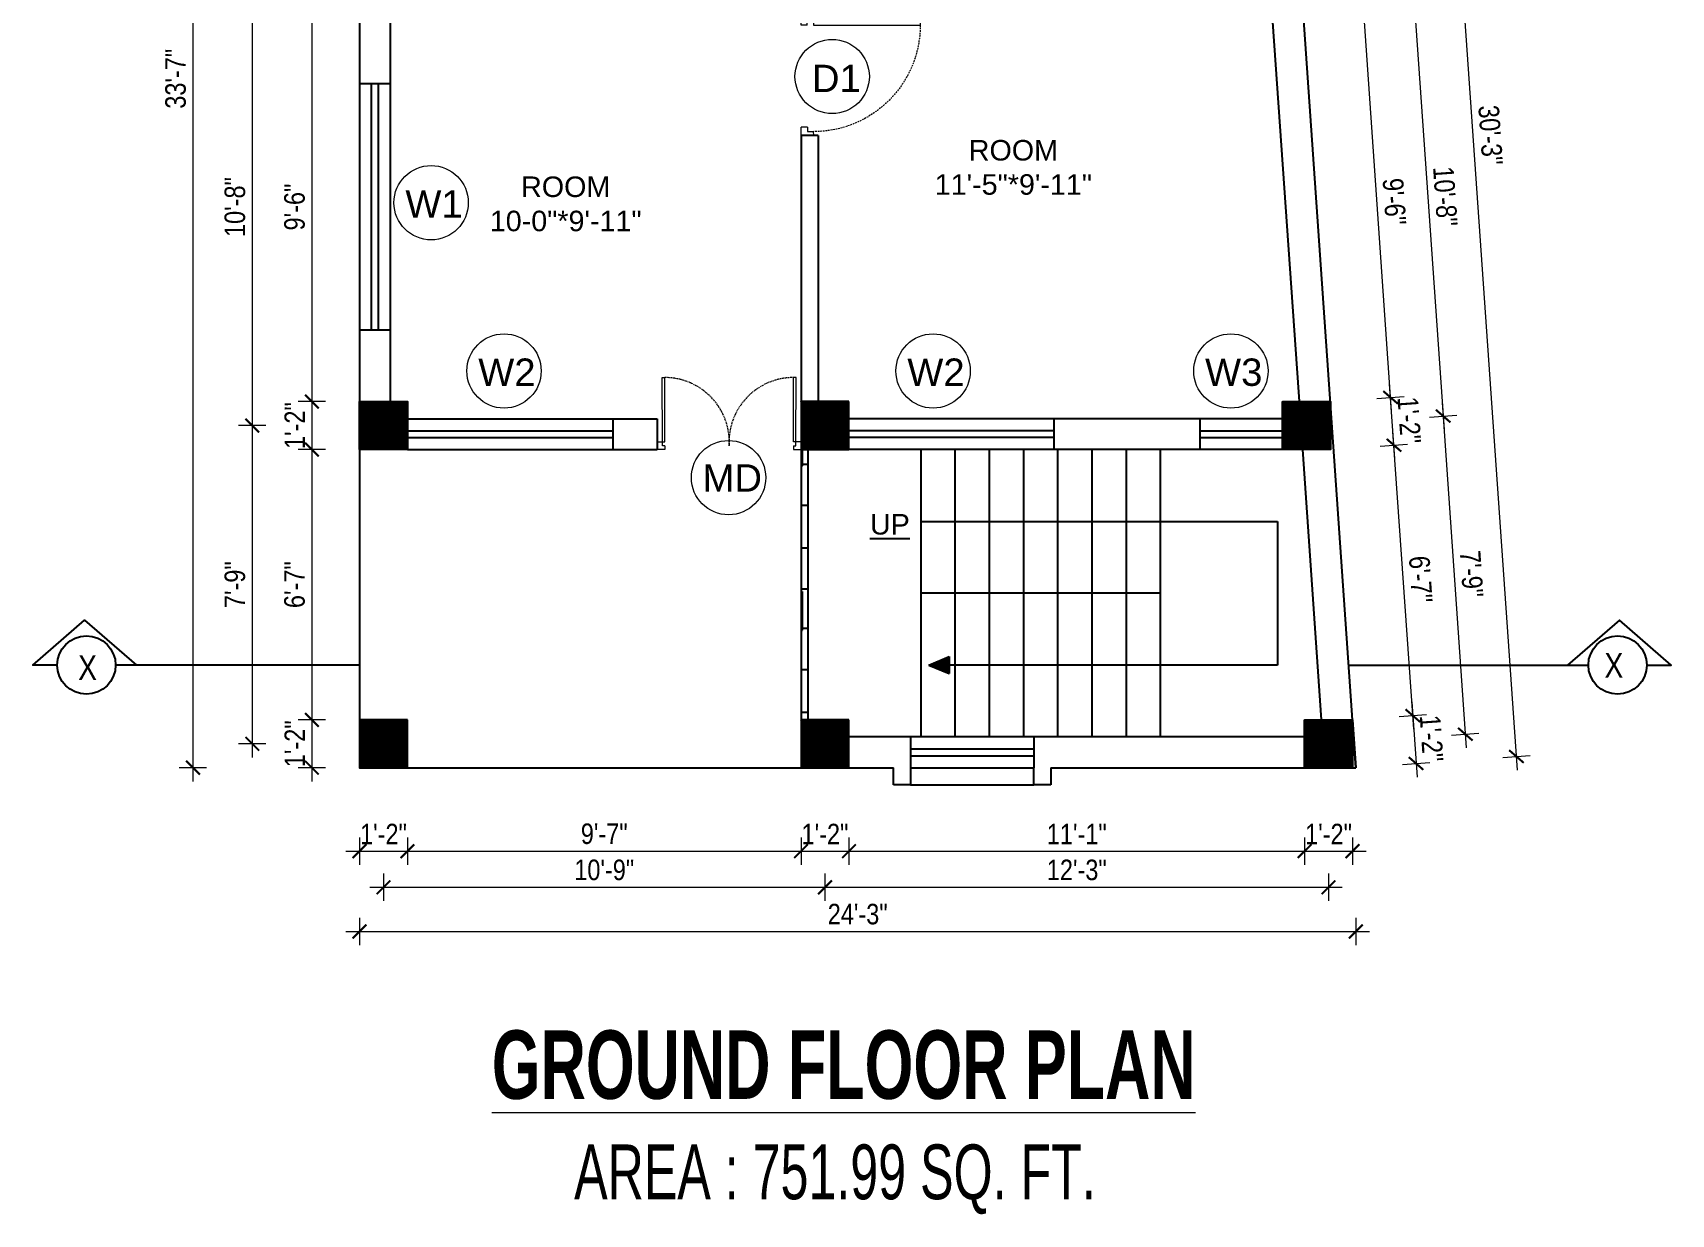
# Model space of a CAD drawing. Header units: inches. Extents: x -5096374 to -5070857, y -3259973 to -3243900.
# Drawn here: x -5081382.9 to -5080904.2, y -3258938.8 to -3258593.4 of the extents above; entities that cross this region are included whole.
import ezdxf

# ---------------------------------------------------------------- set-up
doc = ezdxf.new("R2010")
doc.units = ezdxf.units.IN
doc.header["$LTSCALE"] = 2
doc.header["$MEASUREMENT"] = 0
doc.header["$PDMODE"] = 34
doc.linetypes.add('HIDDEN', pattern=[0.375, 0.25, -0.125])
doc.layers.get('0').update_dxf_attribs({"linetype": 'CONTINUOUS'})
doc.layers.get('DEFPOINTS').update_dxf_attribs({"color": 141, "linetype": 'CONTINUOUS'})
doc.layers.add('A-Hatch', color=7, linetype='CONTINUOUS')
for name, color, linetype, lineweight in [('Annotate-Lite.w', 177, 'CONTINUOUS', 9), ('DIM 1-100', 4, 'CONTINUOUS', 13), ('Door-Window.w', 4, 'CONTINUOUS', 15), ('TEXT', 181, 'CONTINUOUS', 25), ('Text-100.w', 254, 'CONTINUOUS', 9)]:
    doc.layers.add(name, color=color, linetype=linetype, lineweight=lineweight)
doc.styles.add('ARAIL', font='ARIALN.TTF')
doc.styles.add('Arial', font='arial.ttf', dxfattribs={"width": 0.8, "height": 12})
doc.styles.add('arial.', font='arial.ttf')
doc.styles.add('gaurav', font='arial.ttf')
doc.styles.get("Standard").update_dxf_attribs({"font": 'ARIALN.TTF'})
doc.dimstyles.new('1 by 96', dxfattribs={"dimtxt": 6, "dimasz": 4, "dimexe": 4, "dimexo": 4, "dimgap": 2, "dimtad": 1, "dimdec": 0, "dimzin": 0, "dimdsep": 46, "dimlunit": 4, "dimtxsty": 'Standard', "dimblk": 'ARCHTICK', "dimcen": 0, "dimdle": 4, "dimadec": 0, "dimazin": 0, "dimtfac": 1, "dimtdec": 0, "dimtix": 1, "dimtofl": 0, "dimtmove": 1, "dimatfit": 3, "dimldrblk": 'ARCHTICK', "dimfxl": 4, "dimfxlon": 1, "dimtolj": 1, "dimtzin": 0, "dimlwd": -1, "dimlwe": -1, "dimarcsym": 0})
pattern_1 = [(45, (10145.2836, 0), (-0.0883883476483, 0.0883883476483), [])]

# ---------------------------------------------------------------- blocks, each defined once
blk = doc.blocks.new('FDFDRE')
at = {"ltscale": 3}
for p, q in [((165701.11, -58637.82), (165701.1, -58641.5)), ((165701.1, -58641.5), (165703.55, -58641.5)), ((165704.78, -58637.83), (165701.11, -58637.82)), ((165703.55, -58641.5), (165703.53, -58672.63)), ((165704.78, -58639.66), (165703.55, -58639.66)), ((165703.55, -58639.66), (165703.55, -58641.5)), ((165703.55, -58641.5), (165704.78, -58641.5)), ((165704.78, -58641.5), (165704.76, -58672.65)), ((165704.78, -58639.66), (165704.78, -58637.83)), ((165766.98, -58637.83), (165770.65, -58637.82)), ((165766.98, -58639.66), (165766.98, -58637.83)), ((165766.98, -58639.66), (165768.2, -58639.66)), ((165766.98, -58641.5), (165767, -58672.65)), ((165768.2, -58641.5), (165766.98, -58641.5)), ((165768.2, -58639.66), (165768.2, -58641.5)), ((165770.65, -58641.5), (165768.2, -58641.5)), ((165768.2, -58641.5), (165768.22, -58672.63)), ((165770.65, -58637.82), (165770.65, -58641.5)), ((165703.53, -58672.63), (165704.76, -58672.65)), ((165768.22, -58672.63), (165767, -58672.65))]:
    blk.add_line(p, q, dxfattribs=at)
at = {"layer": 'Door-Window.w', "color": 9, "linetype": 'HIDDEN', "lineweight": 18}
for centre, start, end in [((165704.78, -58641.5), 269.96183, 3.38353), ((165766.98, -58641.5), 176.61647, 270.03817)]:
    blk.add_arc(centre, 31.16, start, end, dxfattribs=at)
blk = doc.blocks.new('3-0')
at = {"ltscale": 3}
for p, q in [((11063.05, 10097.68), (11065.97, 10099.9)), ((11065.25, 10097.81), (11066.71, 10098.92)), ((11065.97, 10099.9), (11066.71, 10098.92)), ((11063.05, 10097.68), (11064.53, 10095.73)), ((11065.99, 10096.84), (11064.53, 10095.73)), ((11065.99, 10096.84), (11065.25, 10097.81)), ((11085.5, 10074.13), (11110.32, 10092.96)), ((11086.24, 10073.15), (11111.05, 10091.97)), ((11111.05, 10091.97), (11110.32, 10092.96)), ((11084.04, 10073.02), (11082.57, 10071.91)), ((11082.57, 10071.91), (11084.79, 10068.98)), ((11084.04, 10073.02), (11084.78, 10072.04)), ((11084.78, 10072.04), (11086.24, 10073.15)), ((11084.79, 10068.98), (11087.72, 10071.2)), ((11086.24, 10073.15), (11085.5, 10074.13)), ((11087.72, 10071.2), (11086.24, 10073.15))]:
    blk.add_line(p, q, dxfattribs=at)
at = {"layer": 'Door-Window.w', "color": 9, "linetype": 'HIDDEN', "lineweight": 18}
blk.add_arc((11085.5, 10074.13), 31.16, 37.1906, 127.1465, dxfattribs=at)
blk = doc.blocks.new('_ArchTick')
at = {"color": 0, "linetype": 'ByBlock', "const_width": 0.15}
blk.add_lwpolyline([(-0.5, -0.5), (0.5, 0.5)], dxfattribs=at)
blk = doc.blocks.new('*D592')
at = {"layer": 'DEFPOINTS', "color": 0, "ltscale": 0.5, "transparency": 16777216}
for p in [(-5081287.43, -3258587.47), (-5081301.34, -3258701.23), (-5081287.43, -3258701.23)]:
    blk.add_point(p, dxfattribs=at)
at = {"layer": 'DIM 1-100', "color": 0, "ltscale": 0.5, "transparency": 16777216}
for p, q in [((-5081301.34, -3258583.47), (-5081301.34, -3258705.23)), ((-5081297.34, -3258587.47), (-5081305.34, -3258587.47)), ((-5081297.34, -3258701.23), (-5081305.34, -3258701.23))]:
    blk.add_line(p, q, dxfattribs=at)
at = {"layer": 'DIM 1-100', "color": 0, "ltscale": 0.5, "transparency": 16777216, "xscale": 4, "yscale": 4, "zscale": 4}
for p, rotation in [((-5081301.34, -3258587.47), 90), ((-5081301.34, -3258701.23), 270)]:
    blk.add_blockref('_ArchTick', p, dxfattribs=dict(at, rotation=rotation))
at = {"layer": 'DIM 1-100', "color": 0, "ltscale": 0.5, "transparency": 16777216, "insert": (-5081306.4, -3258644.35), "char_height": 6, "attachment_point": 5, "rotation": 90}
blk.add_mtext('\\A1;9\'-6"', dxfattribs=at)
blk = doc.blocks.new('*D593')
at = {"layer": 'DEFPOINTS', "color": 0, "ltscale": 0.5, "transparency": 16777216}
for p in [(-5081287.43, -3258701.23), (-5081301.34, -3258715.23), (-5081287.43, -3258715.23)]:
    blk.add_point(p, dxfattribs=at)
at = {"layer": 'DIM 1-100', "color": 0, "ltscale": 0.5, "transparency": 16777216}
for p, q in [((-5081301.34, -3258697.23), (-5081301.34, -3258719.23)), ((-5081297.34, -3258701.23), (-5081305.34, -3258701.23)), ((-5081297.34, -3258715.23), (-5081305.34, -3258715.23))]:
    blk.add_line(p, q, dxfattribs=at)
at = {"layer": 'DIM 1-100', "color": 0, "ltscale": 0.5, "transparency": 16777216, "xscale": 4, "yscale": 4, "zscale": 4}
for p, rotation in [((-5081301.34, -3258701.23), 90), ((-5081301.34, -3258715.23), 270)]:
    blk.add_blockref('_ArchTick', p, dxfattribs=dict(at, rotation=rotation))
at = {"layer": 'DIM 1-100', "color": 0, "ltscale": 0.5, "transparency": 16777216, "insert": (-5081306.35, -3258708.23), "char_height": 6, "attachment_point": 5, "rotation": 90}
blk.add_mtext('\\A1;1\'-2"', dxfattribs=at)
blk = doc.blocks.new('*D594')
at = {"layer": 'DEFPOINTS', "color": 0, "ltscale": 0.5, "transparency": 16777216}
for p in [(-5081287.43, -3258715.23), (-5081301.34, -3258794.23), (-5081287.43, -3258794.23)]:
    blk.add_point(p, dxfattribs=at)
at = {"layer": 'DIM 1-100', "color": 0, "ltscale": 0.5, "transparency": 16777216}
for p, q in [((-5081301.34, -3258711.23), (-5081301.34, -3258798.23)), ((-5081297.34, -3258715.23), (-5081305.34, -3258715.23)), ((-5081297.34, -3258794.23), (-5081305.34, -3258794.23))]:
    blk.add_line(p, q, dxfattribs=at)
at = {"layer": 'DIM 1-100', "color": 0, "ltscale": 0.5, "transparency": 16777216, "xscale": 4, "yscale": 4, "zscale": 4}
for p, rotation in [((-5081301.34, -3258715.23), 90), ((-5081301.34, -3258794.23), 270)]:
    blk.add_blockref('_ArchTick', p, dxfattribs=dict(at, rotation=rotation))
at = {"layer": 'DIM 1-100', "color": 0, "ltscale": 0.5, "transparency": 16777216, "insert": (-5081306.4, -3258754.73), "char_height": 6, "attachment_point": 5, "rotation": 90}
blk.add_mtext('\\A1;6\'-7"', dxfattribs=at)
blk = doc.blocks.new('*D595')
at = {"layer": 'DEFPOINTS', "color": 0, "ltscale": 0.5, "transparency": 16777216}
for p in [(-5081287.43, -3258794.23), (-5081301.34, -3258808.23), (-5081287.43, -3258808.23)]:
    blk.add_point(p, dxfattribs=at)
at = {"layer": 'DIM 1-100', "color": 0, "ltscale": 0.5, "transparency": 16777216}
for p, q in [((-5081301.34, -3258790.23), (-5081301.34, -3258812.23)), ((-5081297.34, -3258794.23), (-5081305.34, -3258794.23)), ((-5081297.34, -3258808.23), (-5081305.34, -3258808.23))]:
    blk.add_line(p, q, dxfattribs=at)
at = {"layer": 'DIM 1-100', "color": 0, "ltscale": 0.5, "transparency": 16777216, "xscale": 4, "yscale": 4, "zscale": 4}
for p, rotation in [((-5081301.34, -3258794.23), 90), ((-5081301.34, -3258808.23), 270)]:
    blk.add_blockref('_ArchTick', p, dxfattribs=dict(at, rotation=rotation))
at = {"layer": 'DIM 1-100', "color": 0, "ltscale": 0.5, "transparency": 16777216, "insert": (-5081306.35, -3258801.23), "char_height": 6, "attachment_point": 5, "rotation": 90}
blk.add_mtext('\\A1;1\'-2"', dxfattribs=at)
blk = doc.blocks.new('*D597')
at = {"layer": 'DEFPOINTS', "color": 0, "ltscale": 0.5, "transparency": 16777216}
for p in [(-5081280.43, -3258580.47), (-5081318.77, -3258708.23), (-5081280.43, -3258708.23)]:
    blk.add_point(p, dxfattribs=at)
at = {"layer": 'DIM 1-100', "color": 0, "ltscale": 0.5, "transparency": 16777216}
for p, q in [((-5081318.77, -3258576.47), (-5081318.77, -3258712.23)), ((-5081314.77, -3258580.47), (-5081322.77, -3258580.47)), ((-5081314.77, -3258708.23), (-5081322.77, -3258708.23))]:
    blk.add_line(p, q, dxfattribs=at)
at = {"layer": 'DIM 1-100', "color": 0, "ltscale": 0.5, "transparency": 16777216, "xscale": 4, "yscale": 4, "zscale": 4}
for p, rotation in [((-5081318.77, -3258580.47), 90), ((-5081318.77, -3258708.23), 270)]:
    blk.add_blockref('_ArchTick', p, dxfattribs=dict(at, rotation=rotation))
at = {"layer": 'DIM 1-100', "color": 0, "ltscale": 0.5, "transparency": 16777216, "insert": (-5081323.83, -3258644.35), "char_height": 6, "attachment_point": 5, "rotation": 90}
blk.add_mtext('\\A1;10\'-8"', dxfattribs=at)
blk = doc.blocks.new('*D598')
at = {"layer": 'DEFPOINTS', "color": 0, "ltscale": 0.5, "transparency": 16777216}
for p in [(-5081280.43, -3258708.23), (-5081318.77, -3258801.23), (-5081280.43, -3258801.23)]:
    blk.add_point(p, dxfattribs=at)
at = {"layer": 'DIM 1-100', "color": 0, "ltscale": 0.5, "transparency": 16777216}
for p, q in [((-5081318.77, -3258704.23), (-5081318.77, -3258805.23)), ((-5081314.77, -3258708.23), (-5081322.77, -3258708.23)), ((-5081314.77, -3258801.23), (-5081322.77, -3258801.23))]:
    blk.add_line(p, q, dxfattribs=at)
at = {"layer": 'DIM 1-100', "color": 0, "ltscale": 0.5, "transparency": 16777216, "xscale": 4, "yscale": 4, "zscale": 4}
for p, rotation in [((-5081318.77, -3258708.23), 90), ((-5081318.77, -3258801.23), 270)]:
    blk.add_blockref('_ArchTick', p, dxfattribs=dict(at, rotation=rotation))
at = {"layer": 'DIM 1-100', "color": 0, "ltscale": 0.5, "transparency": 16777216, "insert": (-5081323.83, -3258754.73), "char_height": 6, "attachment_point": 5, "rotation": 90}
blk.add_mtext('\\A1;7\'-9"', dxfattribs=at)
blk = doc.blocks.new('*D599')
at = {"layer": 'DEFPOINTS', "color": 0, "ltscale": 0.5, "transparency": 16777216}
for p in [(-5081287.43, -3258405.47), (-5081336.1, -3258808.23), (-5081287.43, -3258808.23)]:
    blk.add_point(p, dxfattribs=at)
at = {"layer": 'DIM 1-100', "color": 0, "ltscale": 0.5, "transparency": 16777216}
for p, q in [((-5081336.1, -3258401.47), (-5081336.1, -3258812.23)), ((-5081332.1, -3258405.47), (-5081340.1, -3258405.47)), ((-5081332.1, -3258808.23), (-5081340.1, -3258808.23))]:
    blk.add_line(p, q, dxfattribs=at)
at = {"layer": 'DIM 1-100', "color": 0, "ltscale": 0.5, "transparency": 16777216, "xscale": 4, "yscale": 4, "zscale": 4}
for p, rotation in [((-5081336.1, -3258405.47), 90), ((-5081336.1, -3258808.23), 270)]:
    blk.add_blockref('_ArchTick', p, dxfattribs=dict(at, rotation=rotation))
at = {"layer": 'DIM 1-100', "color": 0, "ltscale": 0.5, "transparency": 16777216, "insert": (-5081341.16, -3258606.85), "char_height": 6, "attachment_point": 5, "rotation": 90}
blk.add_mtext('\\A1;33\'-7"', dxfattribs=at)
blk = doc.blocks.new('*D604')
at = {"layer": 'DEFPOINTS', "color": 0, "ltscale": 0.5, "transparency": 16777216}
for p in [(-5081287.43, -3258808.23), (-5081273.43, -3258808.23), (-5081273.43, -3258832.63)]:
    blk.add_point(p, dxfattribs=at)
at = {"layer": 'DIM 1-100', "color": 0, "ltscale": 0.5, "transparency": 16777216}
for p, q in [((-5081287.43, -3258828.63), (-5081287.43, -3258836.63)), ((-5081273.43, -3258828.63), (-5081273.43, -3258836.63)), ((-5081291.43, -3258832.63), (-5081269.43, -3258832.63))]:
    blk.add_line(p, q, dxfattribs=at)
at = {"layer": 'DIM 1-100', "color": 0, "ltscale": 0.5, "transparency": 16777216, "xscale": 4, "yscale": 4, "zscale": 4, "rotation": 180}
blk.add_blockref('_ArchTick', (-5081287.43, -3258832.63), dxfattribs=at)
at = {"layer": 'DIM 1-100', "color": 0, "ltscale": 0.5, "transparency": 16777216, "xscale": 4, "yscale": 4, "zscale": 4}
blk.add_blockref('_ArchTick', (-5081273.43, -3258832.63), dxfattribs=at)
at = {"layer": 'DIM 1-100', "color": 0, "ltscale": 0.5, "transparency": 16777216, "insert": (-5081280.43, -3258827.62), "char_height": 6, "attachment_point": 5}
blk.add_mtext('\\A1;1\'-2"', dxfattribs=at)
blk = doc.blocks.new('*D605')
at = {"layer": 'DEFPOINTS', "color": 0, "ltscale": 0.5, "transparency": 16777216}
for p in [(-5081273.43, -3258808.23), (-5081158.43, -3258808.23), (-5081158.43, -3258832.63)]:
    blk.add_point(p, dxfattribs=at)
at = {"layer": 'DIM 1-100', "color": 0, "ltscale": 0.5, "transparency": 16777216}
for p, q in [((-5081273.43, -3258828.63), (-5081273.43, -3258836.63)), ((-5081158.43, -3258828.63), (-5081158.43, -3258836.63)), ((-5081277.43, -3258832.63), (-5081154.43, -3258832.63))]:
    blk.add_line(p, q, dxfattribs=at)
at = {"layer": 'DIM 1-100', "color": 0, "ltscale": 0.5, "transparency": 16777216, "xscale": 4, "yscale": 4, "zscale": 4, "rotation": 180}
blk.add_blockref('_ArchTick', (-5081273.43, -3258832.63), dxfattribs=at)
at = {"layer": 'DIM 1-100', "color": 0, "ltscale": 0.5, "transparency": 16777216, "xscale": 4, "yscale": 4, "zscale": 4}
blk.add_blockref('_ArchTick', (-5081158.43, -3258832.63), dxfattribs=at)
at = {"layer": 'DIM 1-100', "color": 0, "ltscale": 0.5, "transparency": 16777216, "insert": (-5081215.93, -3258827.57), "char_height": 6, "attachment_point": 5}
blk.add_mtext('\\A1;9\'-7"', dxfattribs=at)
blk = doc.blocks.new('*D606')
at = {"layer": 'DEFPOINTS', "color": 0, "ltscale": 0.5, "transparency": 16777216}
for p in [(-5081158.43, -3258808.23), (-5081144.43, -3258808.23), (-5081144.43, -3258832.63)]:
    blk.add_point(p, dxfattribs=at)
at = {"layer": 'DIM 1-100', "color": 0, "ltscale": 0.5, "transparency": 16777216}
for p, q in [((-5081158.43, -3258828.63), (-5081158.43, -3258836.63)), ((-5081144.43, -3258828.63), (-5081144.43, -3258836.63)), ((-5081162.43, -3258832.63), (-5081140.43, -3258832.63))]:
    blk.add_line(p, q, dxfattribs=at)
at = {"layer": 'DIM 1-100', "color": 0, "ltscale": 0.5, "transparency": 16777216, "xscale": 4, "yscale": 4, "zscale": 4, "rotation": 180}
blk.add_blockref('_ArchTick', (-5081158.43, -3258832.63), dxfattribs=at)
at = {"layer": 'DIM 1-100', "color": 0, "ltscale": 0.5, "transparency": 16777216, "xscale": 4, "yscale": 4, "zscale": 4}
blk.add_blockref('_ArchTick', (-5081144.43, -3258832.63), dxfattribs=at)
at = {"layer": 'DIM 1-100', "color": 0, "ltscale": 0.5, "transparency": 16777216, "insert": (-5081151.43, -3258827.62), "char_height": 6, "attachment_point": 5}
blk.add_mtext('\\A1;1\'-2"', dxfattribs=at)
blk = doc.blocks.new('*D607')
at = {"layer": 'DEFPOINTS', "color": 0, "ltscale": 0.5, "transparency": 16777216}
for p in [(-5081144.43, -3258808.23), (-5081011.29, -3258808.23), (-5081011.29, -3258832.63)]:
    blk.add_point(p, dxfattribs=at)
at = {"layer": 'DIM 1-100', "color": 0, "ltscale": 0.5, "transparency": 16777216}
for p, q in [((-5081144.43, -3258828.63), (-5081144.43, -3258836.63)), ((-5081011.29, -3258828.63), (-5081011.29, -3258836.63)), ((-5081148.43, -3258832.63), (-5081007.29, -3258832.63))]:
    blk.add_line(p, q, dxfattribs=at)
at = {"layer": 'DIM 1-100', "color": 0, "ltscale": 0.5, "transparency": 16777216, "xscale": 4, "yscale": 4, "zscale": 4, "rotation": 180}
blk.add_blockref('_ArchTick', (-5081144.43, -3258832.63), dxfattribs=at)
at = {"layer": 'DIM 1-100', "color": 0, "ltscale": 0.5, "transparency": 16777216, "xscale": 4, "yscale": 4, "zscale": 4}
blk.add_blockref('_ArchTick', (-5081011.29, -3258832.63), dxfattribs=at)
at = {"layer": 'DIM 1-100', "color": 0, "ltscale": 0.5, "transparency": 16777216, "insert": (-5081077.86, -3258827.62), "char_height": 6, "attachment_point": 5}
blk.add_mtext('\\A1;11\'-1"', dxfattribs=at)
blk = doc.blocks.new('*D608')
at = {"layer": 'DEFPOINTS', "color": 0, "ltscale": 0.5, "transparency": 16777216}
for p in [(-5081011.29, -3258808.23), (-5080997.29, -3258808.23), (-5080997.29, -3258832.63)]:
    blk.add_point(p, dxfattribs=at)
at = {"layer": 'DIM 1-100', "color": 0, "ltscale": 0.5, "transparency": 16777216}
for p, q in [((-5081011.29, -3258828.63), (-5081011.29, -3258836.63)), ((-5080997.29, -3258828.63), (-5080997.29, -3258836.63)), ((-5081015.29, -3258832.63), (-5080993.29, -3258832.63))]:
    blk.add_line(p, q, dxfattribs=at)
at = {"layer": 'DIM 1-100', "color": 0, "ltscale": 0.5, "transparency": 16777216, "xscale": 4, "yscale": 4, "zscale": 4, "rotation": 180}
blk.add_blockref('_ArchTick', (-5081011.29, -3258832.63), dxfattribs=at)
at = {"layer": 'DIM 1-100', "color": 0, "ltscale": 0.5, "transparency": 16777216, "xscale": 4, "yscale": 4, "zscale": 4}
blk.add_blockref('_ArchTick', (-5080997.29, -3258832.63), dxfattribs=at)
at = {"layer": 'DIM 1-100', "color": 0, "ltscale": 0.5, "transparency": 16777216, "insert": (-5081004.29, -3258827.62), "char_height": 6, "attachment_point": 5}
blk.add_mtext('\\A1;1\'-2"', dxfattribs=at)
blk = doc.blocks.new('*D609')
at = {"layer": 'DEFPOINTS', "color": 0, "ltscale": 0.5, "transparency": 16777216}
for p in [(-5081280.43, -3258801.23), (-5081151.43, -3258801.23), (-5081151.43, -3258843.19)]:
    blk.add_point(p, dxfattribs=at)
at = {"layer": 'DIM 1-100', "color": 0, "ltscale": 0.5, "transparency": 16777216}
for p, q in [((-5081284.43, -3258843.19), (-5081147.43, -3258843.19)), ((-5081280.43, -3258839.19), (-5081280.43, -3258847.19)), ((-5081151.43, -3258839.19), (-5081151.43, -3258847.19))]:
    blk.add_line(p, q, dxfattribs=at)
at = {"layer": 'DIM 1-100', "color": 0, "ltscale": 0.5, "transparency": 16777216, "xscale": 4, "yscale": 4, "zscale": 4, "rotation": 180}
blk.add_blockref('_ArchTick', (-5081280.43, -3258843.19), dxfattribs=at)
at = {"layer": 'DIM 1-100', "color": 0, "ltscale": 0.5, "transparency": 16777216, "xscale": 4, "yscale": 4, "zscale": 4}
blk.add_blockref('_ArchTick', (-5081151.43, -3258843.19), dxfattribs=at)
at = {"layer": 'DIM 1-100', "color": 0, "ltscale": 0.5, "transparency": 16777216, "insert": (-5081215.93, -3258838.13), "char_height": 6, "attachment_point": 5}
blk.add_mtext('\\A1;10\'-9"', dxfattribs=at)
blk = doc.blocks.new('*D610')
at = {"layer": 'DEFPOINTS', "color": 0, "ltscale": 0.5, "transparency": 16777216}
for p in [(-5081151.43, -3258801.23), (-5081004.29, -3258801.23), (-5081004.29, -3258843.19)]:
    blk.add_point(p, dxfattribs=at)
at = {"layer": 'DIM 1-100', "color": 0, "ltscale": 0.5, "transparency": 16777216}
for p, q in [((-5081155.43, -3258843.19), (-5081000.29, -3258843.19)), ((-5081151.43, -3258839.19), (-5081151.43, -3258847.19)), ((-5081004.29, -3258839.19), (-5081004.29, -3258847.19))]:
    blk.add_line(p, q, dxfattribs=at)
at = {"layer": 'DIM 1-100', "color": 0, "ltscale": 0.5, "transparency": 16777216, "xscale": 4, "yscale": 4, "zscale": 4, "rotation": 180}
blk.add_blockref('_ArchTick', (-5081151.43, -3258843.19), dxfattribs=at)
at = {"layer": 'DIM 1-100', "color": 0, "ltscale": 0.5, "transparency": 16777216, "xscale": 4, "yscale": 4, "zscale": 4}
blk.add_blockref('_ArchTick', (-5081004.29, -3258843.19), dxfattribs=at)
at = {"layer": 'DIM 1-100', "color": 0, "ltscale": 0.5, "transparency": 16777216, "insert": (-5081077.86, -3258838.13), "char_height": 6, "attachment_point": 5}
blk.add_mtext('\\A1;12\'-3"', dxfattribs=at)
blk = doc.blocks.new('*D611')
at = {"layer": 'DEFPOINTS', "color": 0, "ltscale": 0.5, "transparency": 16777216}
for p in [(-5081287.43, -3258808.23), (-5080996.31, -3258808.23), (-5080996.31, -3258856.11)]:
    blk.add_point(p, dxfattribs=at)
at = {"layer": 'DIM 1-100', "color": 0, "ltscale": 0.5, "transparency": 16777216}
for p, q in [((-5081287.43, -3258852.11), (-5081287.43, -3258860.11)), ((-5080996.31, -3258852.11), (-5080996.31, -3258860.11)), ((-5081291.43, -3258856.11), (-5080992.31, -3258856.11))]:
    blk.add_line(p, q, dxfattribs=at)
at = {"layer": 'DIM 1-100', "color": 0, "ltscale": 0.5, "transparency": 16777216, "xscale": 4, "yscale": 4, "zscale": 4, "rotation": 180}
blk.add_blockref('_ArchTick', (-5081287.43, -3258856.11), dxfattribs=at)
at = {"layer": 'DIM 1-100', "color": 0, "ltscale": 0.5, "transparency": 16777216, "xscale": 4, "yscale": 4, "zscale": 4}
blk.add_blockref('_ArchTick', (-5080996.31, -3258856.11), dxfattribs=at)
at = {"layer": 'DIM 1-100', "color": 0, "ltscale": 0.5, "transparency": 16777216, "insert": (-5081141.87, -3258851.05), "char_height": 6, "attachment_point": 5}
blk.add_mtext('\\A1;24\'-3"', dxfattribs=at)
blk = doc.blocks.new('*D612')
at = {"layer": 'DEFPOINTS', "color": 0, "ltscale": 0.5, "transparency": 16777216}
for p in [(-5080997.29, -3258794.23), (-5080996.31, -3258808.23), (-5080978.71, -3258807)]:
    blk.add_point(p, dxfattribs=at)
at = {"layer": 'DIM 1-100', "color": 0, "ltscale": 0.5, "transparency": 16777216}
for p, q in [((-5080979.96, -3258789.01), (-5080978.43, -3258810.99)), ((-5080983.67, -3258793.28), (-5080975.69, -3258792.72)), ((-5080982.7, -3258807.28), (-5080974.72, -3258806.72))]:
    blk.add_line(p, q, dxfattribs=at)
at = {"layer": 'DIM 1-100', "color": 0, "ltscale": 0.5, "transparency": 16777216, "xscale": 4, "yscale": 4, "zscale": 4}
for p, rotation in [((-5080979.68, -3258793), 93.98810611649257), ((-5080978.71, -3258807), 273.9881061164926)]:
    blk.add_blockref('_ArchTick', p, dxfattribs=dict(at, rotation=rotation))
at = {"layer": 'DIM 1-100', "color": 0, "ltscale": 0.5, "transparency": 16777216, "insert": (-5080974.19, -3258799.65), "char_height": 6, "attachment_point": 5, "rotation": 273.9881}
blk.add_mtext('\\A1;1\'-2"', dxfattribs=at)
blk = doc.blocks.new('*D613')
at = {"layer": 'DEFPOINTS', "color": 0, "ltscale": 0.5, "transparency": 16777216}
for p in [(-5080985.19, -3258713.96), (-5081003.42, -3258715.23), (-5080997.29, -3258794.23)]:
    blk.add_point(p, dxfattribs=at)
at = {"layer": 'DIM 1-100', "color": 0, "ltscale": 0.5, "transparency": 16777216}
for p, q in [((-5080989.18, -3258714.24), (-5080981.2, -3258713.68)), ((-5080979.4, -3258796.99), (-5080985.47, -3258709.97)), ((-5080983.67, -3258793.28), (-5080975.69, -3258792.72))]:
    blk.add_line(p, q, dxfattribs=at)
at = {"layer": 'DIM 1-100', "color": 0, "ltscale": 0.5, "transparency": 16777216, "xscale": 4, "yscale": 4, "zscale": 4}
for p, rotation in [((-5080985.19, -3258713.96), 93.98810611647639), ((-5080979.68, -3258793), 273.9881061164764)]:
    blk.add_blockref('_ArchTick', p, dxfattribs=dict(at, rotation=rotation))
at = {"layer": 'DIM 1-100', "color": 0, "ltscale": 0.5, "transparency": 16777216, "insert": (-5080977.39, -3258753.13), "char_height": 6, "attachment_point": 5, "rotation": 273.9881}
blk.add_mtext('\\A1;6\'-7"', dxfattribs=at)
blk = doc.blocks.new('*D614')
at = {"layer": 'DEFPOINTS', "color": 0, "ltscale": 0.5, "transparency": 16777216}
for p in [(-5081003.77, -3258701.23), (-5080986.17, -3258700), (-5081003.42, -3258715.23)]:
    blk.add_point(p, dxfattribs=at)
at = {"layer": 'DIM 1-100', "color": 0, "ltscale": 0.5, "transparency": 16777216}
for p, q in [((-5080984.91, -3258717.95), (-5080986.44, -3258696.01)), ((-5080990.16, -3258700.28), (-5080982.18, -3258699.72)), ((-5080989.18, -3258714.24), (-5080981.2, -3258713.68))]:
    blk.add_line(p, q, dxfattribs=at)
at = {"layer": 'DIM 1-100', "color": 0, "ltscale": 0.5, "transparency": 16777216, "xscale": 4, "yscale": 4, "zscale": 4}
for p, rotation in [((-5080986.17, -3258700), 93.98810611647639), ((-5080985.19, -3258713.96), 273.9881061164764)]:
    blk.add_blockref('_ArchTick', p, dxfattribs=dict(at, rotation=rotation))
at = {"layer": 'DIM 1-100', "color": 0, "ltscale": 0.5, "transparency": 16777216, "insert": (-5080980.68, -3258706.63), "char_height": 6, "attachment_point": 5, "rotation": 273.9881}
blk.add_mtext('\\A1;1\'-2"', dxfattribs=at)
blk = doc.blocks.new('*D615')
at = {"layer": 'DEFPOINTS', "color": 0, "ltscale": 0.5, "transparency": 16777216}
for p in [(-5081012.68, -3258587.47), (-5080994.1, -3258586.18), (-5081003.77, -3258701.23)]:
    blk.add_point(p, dxfattribs=at)
at = {"layer": 'DIM 1-100', "color": 0, "ltscale": 0.5, "transparency": 16777216}
for p, q in [((-5080985.89, -3258703.99), (-5080994.38, -3258582.19)), ((-5080998.09, -3258586.45), (-5080990.11, -3258585.9)), ((-5080990.16, -3258700.28), (-5080982.18, -3258699.72))]:
    blk.add_line(p, q, dxfattribs=at)
at = {"layer": 'DIM 1-100', "color": 0, "ltscale": 0.5, "transparency": 16777216, "xscale": 4, "yscale": 4, "zscale": 4}
for p, rotation in [((-5080994.1, -3258586.18), 93.98810611647639), ((-5080986.17, -3258700), 273.9881061164764)]:
    blk.add_blockref('_ArchTick', p, dxfattribs=dict(at, rotation=rotation))
at = {"layer": 'DIM 1-100', "color": 0, "ltscale": 0.5, "transparency": 16777216, "insert": (-5080985.08, -3258642.74), "char_height": 6, "attachment_point": 5, "rotation": 273.9881}
blk.add_mtext('\\A1;9\'-6"', dxfattribs=at)
blk = doc.blocks.new('*D622')
at = {"layer": 'DEFPOINTS', "color": 0, "ltscale": 0.5, "transparency": 16777216}
for p in [(-5081019.68, -3258580.47), (-5081010.77, -3258708.23), (-5080970.81, -3258705.44)]:
    blk.add_point(p, dxfattribs=at)
at = {"layer": 'DIM 1-100', "color": 0, "ltscale": 0.5, "transparency": 16777216}
for p, q in [((-5080980, -3258573.69), (-5080970.53, -3258709.43)), ((-5080983.71, -3258577.96), (-5080975.73, -3258577.41)), ((-5080974.8, -3258705.72), (-5080966.82, -3258705.17))]:
    blk.add_line(p, q, dxfattribs=at)
at = {"layer": 'DIM 1-100', "color": 0, "ltscale": 0.5, "transparency": 16777216, "xscale": 4, "yscale": 4, "zscale": 4}
for p, rotation in [((-5080979.72, -3258577.68), 93.98810611417795), ((-5080970.81, -3258705.44), 273.9881061141779)]:
    blk.add_blockref('_ArchTick', p, dxfattribs=dict(at, rotation=rotation))
at = {"layer": 'DIM 1-100', "color": 0, "ltscale": 0.5, "transparency": 16777216, "insert": (-5080970.21, -3258641.21), "char_height": 6, "attachment_point": 5, "rotation": 273.9881}
blk.add_mtext('\\A1;10\'-8"', dxfattribs=at)
blk = doc.blocks.new('*D623')
at = {"layer": 'DEFPOINTS', "color": 0, "ltscale": 0.5, "transparency": 16777216}
for p in [(-5081010.77, -3258708.23), (-5080964.33, -3258798.44), (-5081004.29, -3258801.23)]:
    blk.add_point(p, dxfattribs=at)
at = {"layer": 'DIM 1-100', "color": 0, "ltscale": 0.5, "transparency": 16777216}
for p, q in [((-5080971.09, -3258701.45), (-5080964.05, -3258802.43)), ((-5080974.8, -3258705.72), (-5080966.82, -3258705.17)), ((-5080968.32, -3258798.72), (-5080960.34, -3258798.17))]:
    blk.add_line(p, q, dxfattribs=at)
at = {"layer": 'DIM 1-100', "color": 0, "ltscale": 0.5, "transparency": 16777216, "xscale": 4, "yscale": 4, "zscale": 4}
for p, rotation in [((-5080970.81, -3258705.44), 93.98810611417795), ((-5080964.33, -3258798.44), 273.9881061141779)]:
    blk.add_blockref('_ArchTick', p, dxfattribs=dict(at, rotation=rotation))
at = {"layer": 'DIM 1-100', "color": 0, "ltscale": 0.5, "transparency": 16777216, "insert": (-5080962.52, -3258751.59), "char_height": 6, "attachment_point": 5, "rotation": 273.9881}
blk.add_mtext('\\A1;7\'-9"', dxfattribs=at)
blk = doc.blocks.new('*D625')
at = {"layer": 'DEFPOINTS', "color": 0, "ltscale": 0.5, "transparency": 16777216}
for p in [(-5081021.59, -3258445.63), (-5080974.67, -3258442.36), (-5080996.31, -3258808.23)]:
    blk.add_point(p, dxfattribs=at)
at = {"layer": 'DIM 1-100', "color": 0, "ltscale": 0.5, "transparency": 16777216}
for p, q in [((-5080949.11, -3258808.95), (-5080974.95, -3258438.37)), ((-5080978.66, -3258442.64), (-5080970.68, -3258442.08)), ((-5080953.38, -3258805.24), (-5080945.4, -3258804.68))]:
    blk.add_line(p, q, dxfattribs=at)
at = {"layer": 'DIM 1-100', "color": 0, "ltscale": 0.5, "transparency": 16777216, "xscale": 4, "yscale": 4, "zscale": 4}
for p, rotation in [((-5080974.67, -3258442.36), 93.98810611425189), ((-5080949.39, -3258804.96), 273.9881061142519)]:
    blk.add_blockref('_ArchTick', p, dxfattribs=dict(at, rotation=rotation))
at = {"layer": 'DIM 1-100', "color": 0, "ltscale": 0.5, "transparency": 16777216, "insert": (-5080956.98, -3258623.31), "char_height": 6, "attachment_point": 5, "rotation": 273.9881}
blk.add_mtext('\\A1;30\'-3"', dxfattribs=at)

msp = doc.modelspace()

# ---------------------------------------------------------------- hatches: boundary and pattern name
at = {"layer": 'A-Hatch', "ltscale": 0.5}
h = msp.add_hatch(dxfattribs=at)
h.set_pattern_fill('ANSI31', color=256)
h.set_pattern_definition(pattern_1)
h.paths.add_polyline_path([(-5081273.43, -3258706.23), (-5081273.43, -3258701.23), (-5081287.43, -3258701.23), (-5081287.43, -3258715.23), (-5081273.43, -3258715.23)])
h = msp.add_hatch(dxfattribs=at)
h.set_pattern_fill('ANSI31', color=256)
h.set_pattern_definition(pattern_1)
h.paths.add_polyline_path([(-5081144.43, -3258701.23), (-5081158.43, -3258701.23), (-5081158.43, -3258713.01), (-5081158.43, -3258713.01), (-5081158.43, -3258715.23), (-5081144.43, -3258715.23)])
h = msp.add_hatch(dxfattribs=at)
h.set_pattern_fill('ANSI31', color=256)
h.set_pattern_definition(pattern_1)
h.paths.add_polyline_path([(-5081003.77, -3258701.23), (-5081017.77, -3258701.23), (-5081017.77, -3258715.23), (-5081003.77, -3258715.23)])
h = msp.add_hatch(dxfattribs=at)
h.set_pattern_fill('AR-RSHKE', color=256)
h.paths.add_polyline_path([(-5081156.43, -3258715.23), (-5081158.43, -3258715.23), (-5081158.43, -3258794.23), (-5081156.43, -3258794.23)])
h = msp.add_hatch(dxfattribs=at)
h.set_pattern_fill('ANSI31', color=256)
h.set_pattern_definition(pattern_1)
h.paths.add_polyline_path([(-5081121.09, -3258778.23), (-5081115.17, -3258780.74), (-5081115.17, -3258775.72)])
h = msp.add_hatch(dxfattribs=at)
h.set_pattern_fill('ANSI31', color=256)
h.set_pattern_definition(pattern_1)
h.paths.add_polyline_path([(-5081273.43, -3258794.23), (-5081287.43, -3258794.23), (-5081287.43, -3258808.23), (-5081273.43, -3258808.23)])
h = msp.add_hatch(dxfattribs=at)
h.set_pattern_fill('ANSI31', color=256)
h.set_pattern_definition(pattern_1)
h.paths.add_polyline_path([(-5081144.43, -3258794.23), (-5081158.43, -3258794.23), (-5081158.43, -3258808.23), (-5081144.43, -3258808.23)])
h = msp.add_hatch(dxfattribs=at)
h.set_pattern_fill('ANSI31', color=256)
h.set_pattern_definition(pattern_1)
h.paths.add_polyline_path([(-5080997.29, -3258794.23), (-5081011.29, -3258794.23), (-5081011.29, -3258808.23), (-5080997.29, -3258808.23)])

# ---------------------------------------------------------------- linework, layer by layer
at = {"ltscale": 0.5}
for p, q in [((-5080996.31, -3258808.23), (-5081021.59, -3258445.63)), ((-5081287.43, -3258573.47), (-5081287.43, -3258808.23)), ((-5081278.43, -3258587.47), (-5081278.43, -3258701.23)), ((-5081012.79, -3258701.23), (-5081020.72, -3258587.47)), ((-5081278.43, -3258608.35), (-5081287.43, -3258608.35)), ((-5081283.93, -3258680.35), (-5081283.93, -3258608.35)), ((-5081281.93, -3258680.35), (-5081281.93, -3258608.35)), ((-5081158.43, -3258623.47), (-5081158.43, -3258701.23)), ((-5081153.43, -3258623.47), (-5081158.43, -3258623.47)), ((-5081153.43, -3258623.47), (-5081153.43, -3258701.23)), ((-5081278.43, -3258680.35), (-5081287.43, -3258680.35)), ((-5081273.43, -3258706.23), (-5081200.43, -3258706.23)), ((-5081273.43, -3258706.23), (-5081273.43, -3258715.23)), ((-5081213.43, -3258706.23), (-5081213.43, -3258715.23)), ((-5081200.43, -3258706.23), (-5081200.43, -3258715.23)), ((-5081017.77, -3258706.23), (-5081144.43, -3258706.23)), ((-5081084.43, -3258715.23), (-5081084.43, -3258706.23)), ((-5081041.77, -3258715.23), (-5081041.77, -3258706.23)), ((-5081273.43, -3258709.73), (-5081213.43, -3258709.73)), ((-5081273.43, -3258711.73), (-5081213.43, -3258711.73)), ((-5081084.43, -3258709.73), (-5081144.43, -3258709.73)), ((-5081084.43, -3258711.73), (-5081144.43, -3258711.73)), ((-5081041.77, -3258709.73), (-5081017.77, -3258709.73)), ((-5081041.77, -3258711.73), (-5081017.77, -3258711.73)), ((-5081273.43, -3258715.23), (-5081200.43, -3258715.23)), ((-5081158.43, -3258715.23), (-5081158.43, -3258794.23)), ((-5081156.43, -3258715.23), (-5081156.43, -3258794.23)), ((-5081017.42, -3258715.23), (-5081144.43, -3258715.23)), ((-5081123.47, -3258715.23), (-5081123.47, -3258757.23)), ((-5081113.47, -3258715.23), (-5081113.47, -3258757.23)), ((-5081103.47, -3258715.23), (-5081103.47, -3258757.23)), ((-5081093.47, -3258715.23), (-5081093.47, -3258757.23)), ((-5081083.47, -3258715.23), (-5081083.47, -3258757.23)), ((-5081073.47, -3258715.23), (-5081073.47, -3258757.23)), ((-5081063.47, -3258715.23), (-5081063.47, -3258757.23)), ((-5081053.47, -3258715.23), (-5081053.47, -3258757.23)), ((-5081017.77, -3258715.23), (-5081041.77, -3258715.23)), ((-5081006.31, -3258794.23), (-5081011.81, -3258715.23)), ((-5081123.47, -3258736.23), (-5081019.18, -3258736.23)), ((-5081019.18, -3258736.23), (-5081019.18, -3258778.23)), ((-5081053.47, -3258757.23), (-5081123.47, -3258757.23)), ((-5081123.47, -3258757.23), (-5081123.47, -3258799.23)), ((-5081113.47, -3258757.23), (-5081113.47, -3258799.23)), ((-5081103.47, -3258757.23), (-5081103.47, -3258799.23)), ((-5081093.47, -3258757.23), (-5081093.47, -3258799.23)), ((-5081083.47, -3258757.23), (-5081083.47, -3258799.23)), ((-5081073.47, -3258757.23), (-5081073.47, -3258799.23)), ((-5081063.47, -3258757.23), (-5081063.47, -3258799.23)), ((-5081053.47, -3258757.23), (-5081053.47, -3258799.23)), ((-5081121.09, -3258778.23), (-5081115.17, -3258775.72)), ((-5081115.17, -3258775.72), (-5081115.17, -3258780.74)), ((-5081121.09, -3258778.23), (-5081115.17, -3258780.74)), ((-5081019.18, -3258778.23), (-5081115.17, -3258778.23)), ((-5080997.29, -3258794.23), (-5080996.31, -3258808.23)), ((-5081011.29, -3258799.23), (-5081144.43, -3258799.23)), ((-5081126.43, -3258799.23), (-5081126.43, -3258808.23)), ((-5081090.43, -3258799.23), (-5081090.43, -3258808.23)), ((-5081126.43, -3258802.73), (-5081090.43, -3258802.73)), ((-5081126.43, -3258804.73), (-5081090.43, -3258804.73)), ((-5081287.43, -3258808.23), (-5081131.43, -3258808.23)), ((-5081131.43, -3258813.23), (-5081131.43, -3258808.23)), ((-5081126.43, -3258808.23), (-5081090.43, -3258808.23)), ((-5081126.43, -3258808.23), (-5081090.43, -3258808.23)), ((-5081126.43, -3258808.23), (-5081126.43, -3258813.23)), ((-5081126.43, -3258808.23), (-5081090.43, -3258808.23)), ((-5081090.43, -3258813.23), (-5081090.43, -3258808.23)), ((-5081085.43, -3258808.23), (-5081085.43, -3258813.23)), ((-5081085.43, -3258808.23), (-5080996.31, -3258808.23)), ((-5081126.43, -3258813.23), (-5081131.43, -3258813.23)), ((-5081126.43, -3258813.23), (-5081090.43, -3258813.23)), ((-5081085.43, -3258813.23), (-5081090.43, -3258813.23))]:
    msp.add_line(p, q, dxfattribs=at)
for points in [[(-5081287.43, -3258701.23), (-5081273.43, -3258701.23), (-5081273.43, -3258715.23), (-5081287.43, -3258715.23)], [(-5081144.43, -3258701.23), (-5081158.43, -3258701.23), (-5081158.43, -3258715.23), (-5081144.43, -3258715.23)], [(-5081017.77, -3258701.23), (-5081003.77, -3258701.23), (-5081003.77, -3258715.23), (-5081017.77, -3258715.23)], [(-5081273.43, -3258794.23), (-5081287.43, -3258794.23), (-5081287.43, -3258808.23), (-5081273.43, -3258808.23)], [(-5081144.43, -3258794.23), (-5081158.43, -3258794.23), (-5081158.43, -3258808.23), (-5081144.43, -3258808.23)], [(-5081011.29, -3258794.23), (-5080997.29, -3258794.23), (-5080997.29, -3258808.23), (-5081011.29, -3258808.23)]]:
    msp.add_lwpolyline(points, close=True, dxfattribs=at)
at = {"layer": 'Annotate-Lite.w', "ltscale": 0.005}
for centre in [(-5081149.33, -3258606.19), (-5081266.5, -3258643.08), (-5081245.21, -3258692.27), (-5081119.84, -3258692.27), (-5081032.84, -3258692.27), (-5081179.6, -3258723.44)]:
    msp.add_circle(centre, 10.86, dxfattribs=at)
at = {"layer": 'TEXT'}
for points in [[(-5081375.77, -3258778.23), (-5081382.91, -3258778.23), (-5081367.76, -3258765.14), (-5081352.62, -3258778.23)], [(-5080911.3, -3258778.23), (-5080904.16, -3258778.23), (-5080919.3, -3258765.14), (-5080934.45, -3258778.23)], [(-5081287.43, -3258778.23), (-5081358.7, -3258778.23)], [(-5080998.4, -3258778.23), (-5080928.37, -3258778.23)]]:
    msp.add_lwpolyline(points, dxfattribs=at)
for centre in [(-5081367.23, -3258778.23), (-5080919.84, -3258778.23)]:
    msp.add_circle(centre, 8.53, dxfattribs=at)

# ---------------------------------------------------------------- block references
at = {"layer": 'Door-Window.w', "linetype": 'ByBlock', "xscale": -0.9997910039624013, "yscale": 0.9997910039624012, "zscale": 0.9997910039624012, "rotation": 217.1905952198047}
msp.add_blockref('3-0', (-5096072.16, -3257266.91), dxfattribs=at)
at = {"layer": 'Door-Window.w', "ltscale": 0.005, "xscale": 0.6039383709985556, "yscale": 0.6039383709985556, "zscale": 0.6039383709985556, "rotation": 180}
msp.add_blockref('FDFDRE', (-4981085.17, -3294128.86), dxfattribs=at)

# ---------------------------------------------------------------- texts
at = {"layer": 'Annotate-Lite.w', "ltscale": 0.005, "char_height": 8, "style": 'gaurav'}
for s, insert, attachment_point in [('D1', (-5081155.25, -3258610.75), 7), ('W1', (-5081274.04, -3258639.43), 1), ('W2', (-5081252.75, -3258688.62), 1), ('W2', (-5081127.38, -3258688.62), 1), ('W3', (-5081040.38, -3258688.62), 1), ('MD', (-5081187.21, -3258719.54), 1)]:
    msp.add_mtext_dynamic_manual_height_columns(s, width=8, gutter_width=100, heights=[0], dxfattribs=dict(at, insert=insert, attachment_point=attachment_point))
at = {"layer": 'TEXT', "lineweight": -2, "char_height": 6, "attachment_point": 5, "style": 'arial.'}
for s, insert in [('{\\W1;ROOM\\P11\'-5"*9\'-11"}', (-5081096.38, -3258632.79)), ('{\\W1;ROOM\\P10-0"*9\'-11"}', (-5081227.19, -3258643.46))]:
    msp.add_mtext_dynamic_manual_height_columns(s, width=45.7314, gutter_width=30, heights=[0], dxfattribs=dict(at, insert=insert))
at = {"layer": 'TEXT', "lineweight": -2, "insert": (-5081132.46, -3258737.12), "char_height": 6, "width": 127.5059, "attachment_point": 5, "style": 'arial.'}
msp.add_mtext('{\\LUP}', dxfattribs=at)
at = {"layer": 'TEXT', "char_height": 7.2, "style": 'ARAIL'}
for insert, attachment_point in [((-5081364.15, -3258775.39), 3), ((-5080923.67, -3258774.73), 1)]:
    msp.add_mtext_dynamic_manual_height_columns('X', width=125.4648, gutter_width=90, heights=[0], dxfattribs=dict(at, insert=insert, attachment_point=attachment_point))
at = {"layer": 'Text-100.w', "insert": (-5081148.51, -3258885.02), "char_height": 20, "width": 569.1024, "attachment_point": 2, "style": 'Arial'}
msp.add_mtext('\\A1;{\\fArial Narrow|b1|i0|c0|p34;\\L GROUND FLOOR PLAN\\P\\fArial Narrow|b0|i0|c0|p34;\\H0.8x;\\lAREA : 751.99 SQ. FT.\\H1.02306x; }', dxfattribs=at)

# ---------------------------------------------------------------- dimensions: what is measured, and where the dimension line sits
at = {"layer": 'DIM 1-100', "ltscale": 0.5}
for base, p1, p2, angle, picture, middle in [((-5081336.1, -3258808.23), (-5081287.43, -3258405.47), (-5081287.43, -3258808.23), 90, '*D599', (-5081341.16, -3258606.85)), ((-5080970.81, -3258705.44), (-5081019.68, -3258580.47), (-5081010.77, -3258708.23), 93.9881, '*D622', (-5080970.21, -3258641.21)), ((-5081318.77, -3258708.23), (-5081280.43, -3258580.47), (-5081280.43, -3258708.23), 90, '*D597', (-5081323.83, -3258644.35)), ((-5081301.34, -3258701.23), (-5081287.43, -3258587.47), (-5081287.43, -3258701.23), 90, '*D592', (-5081306.4, -3258644.35)), ((-5080994.1, -3258586.18), (-5081003.77, -3258701.23), (-5081012.68, -3258587.47), 93.9881, '*D615', (-5080985.08, -3258642.74)), ((-5081318.77, -3258801.23), (-5081280.43, -3258708.23), (-5081280.43, -3258801.23), 90, '*D598', (-5081323.83, -3258754.73)), ((-5080964.33, -3258798.44), (-5081010.77, -3258708.23), (-5081004.29, -3258801.23), 93.9881, '*D623', (-5080962.52, -3258751.59)), ((-5081301.34, -3258794.23), (-5081287.43, -3258715.23), (-5081287.43, -3258794.23), 90, '*D594', (-5081306.4, -3258754.73)), ((-5080985.19, -3258713.96), (-5080997.29, -3258794.23), (-5081003.42, -3258715.23), 93.9881, '*D613', (-5080977.39, -3258753.13))]:
    dim = msp.add_linear_dim(base=base, p1=p1, p2=p2, angle=angle, dimstyle='1 by 96', dxfattribs=at)
    dim.commit()
    dim.dimension.update_dxf_attribs({"geometry": picture, "text_midpoint": middle})
dim = msp.add_aligned_dim(p1=(-5080996.31, -3258808.23), p2=(-5081021.59, -3258445.63), distance=-47.04, dimstyle='1 by 96', dxfattribs=at)
dim.commit()
dim.dimension.update_dxf_attribs({"geometry": '*D625', "text_midpoint": (-5080956.98, -3258623.31)})
for base, p1, p2, angle, picture, middle, dimtype in [((-5081301.34, -3258715.23), (-5081287.43, -3258701.23), (-5081287.43, -3258715.23), 90, '*D593', (-5081301.34, -3258708.23), 160), ((-5080986.17, -3258700), (-5081003.42, -3258715.23), (-5081003.77, -3258701.23), 93.9881, '*D614', (-5080985.68, -3258706.98), 160), ((-5081301.34, -3258808.23), (-5081287.43, -3258794.23), (-5081287.43, -3258808.23), 90, '*D595', (-5081301.34, -3258801.23), 160), ((-5080978.71, -3258807), (-5080997.29, -3258794.23), (-5080996.31, -3258808.23), 273.9881, '*D612', (-5080979.19, -3258800), 161)]:
    dim = msp.add_linear_dim(base=base, p1=p1, p2=p2, angle=angle, dimstyle='1 by 96', dxfattribs=at)
    dim.commit()
    dim.dimension.update_dxf_attribs({"geometry": picture, "text_midpoint": middle, "dimtype": dimtype})
for base, p1, p2, picture, middle in [((-5081151.43, -3258843.19), (-5081280.43, -3258801.23), (-5081151.43, -3258801.23), '*D609', (-5081215.93, -3258838.13)), ((-5081004.29, -3258843.19), (-5081151.43, -3258801.23), (-5081004.29, -3258801.23), '*D610', (-5081077.86, -3258838.13)), ((-5080996.31, -3258856.11), (-5081287.43, -3258808.23), (-5080996.31, -3258808.23), '*D611', (-5081141.87, -3258851.05)), ((-5081158.43, -3258832.63), (-5081273.43, -3258808.23), (-5081158.43, -3258808.23), '*D605', (-5081215.93, -3258827.57)), ((-5081011.29, -3258832.63), (-5081144.43, -3258808.23), (-5081011.29, -3258808.23), '*D607', (-5081077.86, -3258827.62))]:
    dim = msp.add_linear_dim(base=base, p1=p1, p2=p2, dimstyle='1 by 96', dxfattribs=at)
    dim.commit()
    dim.dimension.update_dxf_attribs({"geometry": picture, "text_midpoint": middle})
for base, p1, p2, picture, middle in [((-5081273.43, -3258832.63), (-5081287.43, -3258808.23), (-5081273.43, -3258808.23), '*D604', (-5081280.43, -3258832.63)), ((-5081144.43, -3258832.63), (-5081158.43, -3258808.23), (-5081144.43, -3258808.23), '*D606', (-5081151.43, -3258832.63)), ((-5080997.29, -3258832.63), (-5081011.29, -3258808.23), (-5080997.29, -3258808.23), '*D608', (-5081004.29, -3258832.63))]:
    dim = msp.add_linear_dim(base=base, p1=p1, p2=p2, dimstyle='1 by 96', dxfattribs=at)
    dim.commit()
    dim.dimension.update_dxf_attribs({"geometry": picture, "text_midpoint": middle, "dimtype": 160})

doc.saveas('drawing.dxf')
